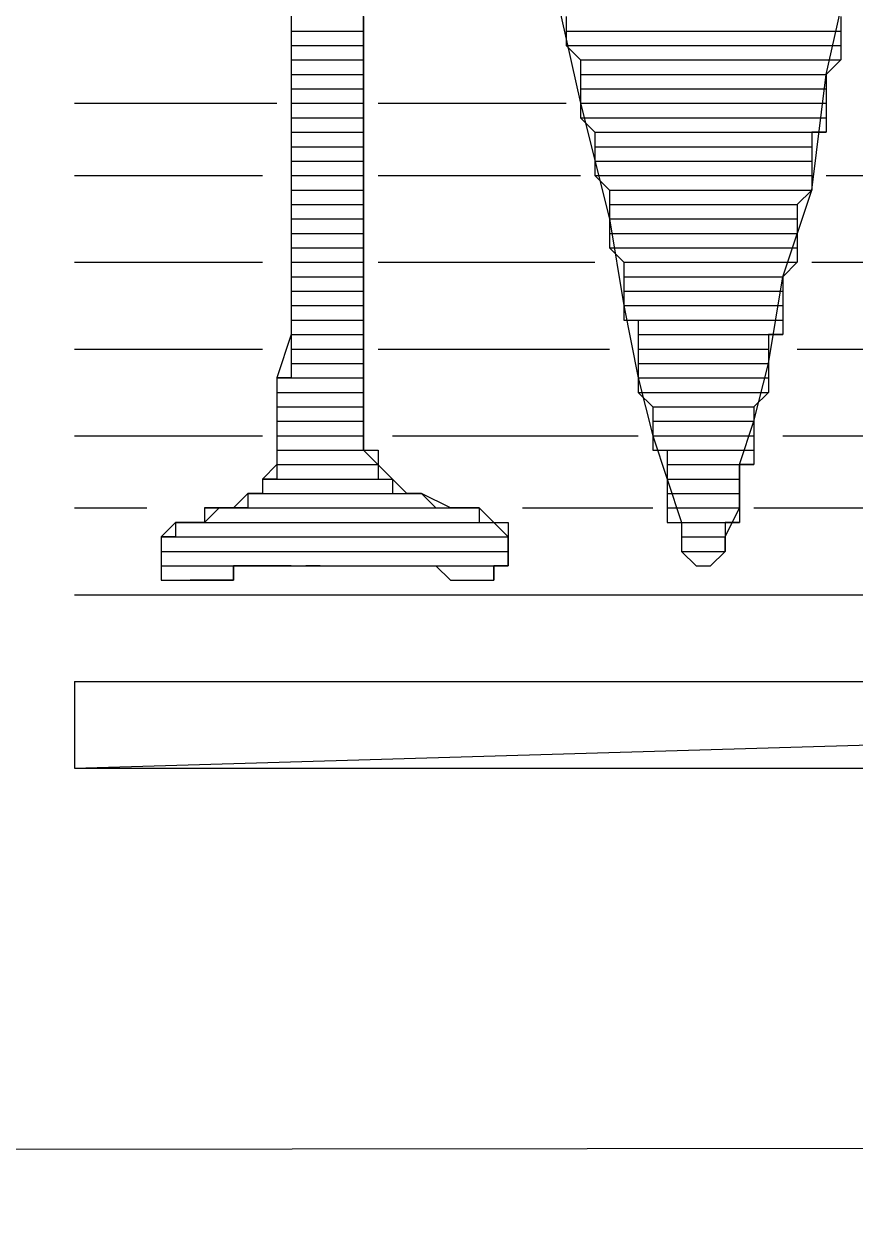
# Model space of a CAD drawing. Header units: metres. Extents: x 45 to 1207, y 17 to 774.
# Drawn here: x 941.64 to 955.44, y 17.04 to 36.84 of the extents above; entities that cross this region are included whole.
import ezdxf

# ---------------------------------------------------------------- set-up
doc = ezdxf.new("R2010")
doc.units = ezdxf.units.M

msp = doc.modelspace()

# ---------------------------------------------------------------- linework, layer by layer
for p, q in [((947.28, 29.76), (947.28, 45.36)), ((946.08, 38.88), (946.08, 31.68)), ((954.96, 36), (955.44, 38.16)), ((950.4, 37.68), (950.88, 35.52)), ((946.08, 36.96), (946.08, 36.72)), ((947.28, 36.96), (947.28, 36.72)), ((950.64, 36.96), (950.64, 36.72)), ((955.2, 36.96), (955.2, 36.72)), ((946.08, 36.72), (947.28, 36.72)), ((946.08, 36.72), (947.28, 36.72)), ((946.08, 36.72), (947.28, 36.72)), ((946.08, 36.72), (946.08, 36.48)), ((946.08, 36.72), (947.28, 36.72)), ((947.28, 36.72), (947.28, 36.48)), ((950.64, 36.72), (955.2, 36.72)), ((950.64, 36.72), (955.2, 36.72)), ((950.64, 36.72), (955.2, 36.72)), ((950.64, 36.72), (950.64, 36.48)), ((950.64, 36.72), (955.2, 36.72)), ((955.2, 36.72), (955.2, 36.48)), ((946.08, 36.48), (947.28, 36.48)), ((946.08, 36.48), (947.28, 36.48)), ((946.08, 36.48), (947.28, 36.48)), ((946.08, 36.48), (947.28, 36.48)), ((946.08, 36.48), (947.28, 36.48)), ((946.08, 36.48), (947.28, 36.48)), ((946.08, 36.48), (947.28, 36.48)), ((946.08, 36.48), (947.28, 36.48)), ((946.08, 36.48), (947.28, 36.48)), ((946.08, 36.48), (946.08, 36.24)), ((946.08, 36.48), (947.28, 36.48)), ((947.28, 36.48), (947.28, 36.24)), ((950.64, 36.48), (955.2, 36.48)), ((950.64, 36.48), (955.2, 36.48)), ((950.64, 36.48), (955.2, 36.48)), ((950.64, 36.48), (955.2, 36.48)), ((950.64, 36.48), (955.2, 36.48)), ((950.64, 36.48), (955.2, 36.48)), ((950.64, 36.48), (955.2, 36.48)), ((950.64, 36.48), (955.2, 36.48)), ((950.64, 36.48), (955.2, 36.48)), ((950.64, 36.48), (950.88, 36.24)), ((950.64, 36.48), (955.2, 36.48)), ((955.2, 36.48), (955.2, 36.24)), ((946.08, 36.24), (947.28, 36.24)), ((946.08, 36.24), (947.28, 36.24)), ((946.08, 36.24), (947.28, 36.24)), ((946.08, 36.24), (947.28, 36.24)), ((946.08, 36.24), (947.28, 36.24)), ((946.08, 36.24), (947.28, 36.24)), ((946.08, 36.24), (947.28, 36.24)), ((946.08, 36.24), (947.28, 36.24)), ((946.08, 36.24), (947.28, 36.24)), ((946.08, 36.24), (946.08, 36)), ((946.08, 36.24), (947.28, 36.24)), ((947.28, 36.24), (947.28, 36)), ((950.88, 36.24), (955.2, 36.24)), ((950.88, 36.24), (955.2, 36.24)), ((950.88, 36.24), (955.2, 36.24)), ((950.88, 36.24), (955.2, 36.24)), ((950.88, 36.24), (955.2, 36.24)), ((950.88, 36.24), (955.2, 36.24)), ((950.88, 36.24), (955.2, 36.24)), ((950.88, 36.24), (955.2, 36.24)), ((950.88, 36.24), (955.2, 36.24)), ((950.88, 36.24), (950.88, 36)), ((950.88, 36.24), (955.2, 36.24)), ((955.2, 36.24), (954.96, 36)), ((946.08, 36), (947.28, 36)), ((946.08, 36), (947.28, 36)), ((946.08, 36), (947.28, 36)), ((946.08, 36), (947.28, 36)), ((946.08, 36), (947.28, 36)), ((946.08, 36), (947.28, 36)), ((946.08, 36), (947.28, 36)), ((946.08, 36), (946.08, 35.76)), ((946.08, 36), (947.28, 36)), ((947.28, 36), (947.28, 35.76)), ((950.88, 36), (954.96, 36)), ((950.88, 36), (954.96, 36)), ((950.88, 36), (954.96, 36)), ((950.88, 36), (954.96, 36)), ((950.88, 36), (954.96, 36)), ((950.88, 36), (954.96, 36)), ((950.88, 36), (954.96, 36)), ((950.88, 36), (950.88, 35.76)), ((950.88, 36), (954.96, 36)), ((954.72, 34.08), (954.96, 36)), ((954.96, 36), (954.96, 35.76)), ((946.08, 35.76), (947.28, 35.76)), ((946.08, 35.76), (947.28, 35.76)), ((946.08, 35.76), (947.28, 35.76)), ((946.08, 35.76), (946.08, 35.52)), ((946.08, 35.76), (947.28, 35.76)), ((947.28, 35.76), (947.28, 35.52)), ((950.88, 35.76), (954.96, 35.76)), ((950.88, 35.76), (954.96, 35.76)), ((950.88, 35.76), (954.96, 35.76)), ((950.88, 35.76), (950.88, 35.52)), ((950.88, 35.76), (954.96, 35.76)), ((954.96, 35.76), (954.96, 35.52)), ((942.48, 35.52), (945.84, 35.52)), ((946.08, 35.52), (947.28, 35.52)), ((946.08, 35.52), (947.28, 35.52)), ((946.08, 35.52), (947.28, 35.52)), ((946.08, 35.52), (947.28, 35.52)), ((946.08, 35.52), (947.28, 35.52)), ((946.08, 35.52), (947.28, 35.52)), ((946.08, 35.52), (947.28, 35.52)), ((946.08, 35.52), (947.28, 35.52)), ((946.08, 35.52), (947.28, 35.52)), ((946.08, 35.52), (947.28, 35.52)), ((946.08, 35.52), (947.28, 35.52)), ((946.08, 35.52), (946.08, 35.28)), ((946.08, 35.52), (947.28, 35.52)), ((947.28, 35.52), (947.28, 35.28)), ((947.52, 35.52), (950.64, 35.52)), ((950.88, 35.52), (951.36, 33.6)), ((950.88, 35.52), (954.96, 35.52)), ((950.88, 35.52), (954.96, 35.52)), ((950.88, 35.52), (954.96, 35.52)), ((950.88, 35.52), (954.96, 35.52)), ((950.88, 35.52), (954.96, 35.52)), ((950.88, 35.52), (954.96, 35.52)), ((950.88, 35.52), (954.96, 35.52)), ((950.88, 35.52), (954.96, 35.52)), ((950.88, 35.52), (954.96, 35.52)), ((950.88, 35.52), (954.96, 35.52)), ((950.88, 35.52), (954.96, 35.52)), ((950.88, 35.52), (950.88, 35.28)), ((950.88, 35.52), (954.96, 35.52)), ((954.96, 35.52), (954.96, 35.28)), ((946.08, 35.28), (947.28, 35.28)), ((946.08, 35.28), (946.08, 35.04)), ((946.08, 35.28), (947.28, 35.28)), ((947.28, 35.28), (947.28, 35.04)), ((950.88, 35.28), (954.96, 35.28)), ((950.88, 35.28), (951.12, 35.04)), ((950.88, 35.28), (954.96, 35.28)), ((954.96, 35.28), (954.96, 35.04)), ((946.08, 35.04), (947.28, 35.04)), ((946.08, 35.04), (947.28, 35.04)), ((946.08, 35.04), (947.28, 35.04)), ((946.08, 35.04), (947.28, 35.04)), ((946.08, 35.04), (947.28, 35.04)), ((946.08, 35.04), (946.08, 34.8)), ((946.08, 35.04), (947.28, 35.04)), ((947.28, 35.04), (947.28, 34.8)), ((951.12, 35.04), (954.96, 35.04)), ((951.12, 35.04), (954.72, 35.04)), ((951.12, 35.04), (954.96, 35.04)), ((951.12, 35.04), (954.72, 35.04)), ((951.12, 35.04), (954.72, 35.04)), ((951.12, 35.04), (951.12, 34.8)), ((951.12, 35.04), (954.72, 35.04)), ((954.96, 35.04), (954.72, 35.04)), ((954.72, 35.04), (954.72, 34.8)), ((946.08, 34.8), (947.28, 34.8)), ((946.08, 34.8), (947.28, 34.8)), ((946.08, 34.8), (947.28, 34.8)), ((946.08, 34.8), (946.08, 34.56)), ((946.08, 34.8), (947.28, 34.8)), ((947.28, 34.8), (947.28, 34.56)), ((951.12, 34.8), (954.72, 34.8)), ((951.12, 34.8), (954.72, 34.8)), ((951.12, 34.8), (954.72, 34.8)), ((951.12, 34.8), (951.12, 34.56)), ((951.12, 34.8), (954.72, 34.8)), ((954.72, 34.8), (954.72, 34.56)), ((946.08, 34.56), (947.28, 34.56)), ((946.08, 34.56), (947.28, 34.56)), ((946.08, 34.56), (947.28, 34.56)), ((946.08, 34.56), (947.28, 34.56)), ((946.08, 34.56), (947.28, 34.56)), ((946.08, 34.56), (947.28, 34.56)), ((946.08, 34.56), (947.28, 34.56)), ((946.08, 34.56), (946.08, 34.32)), ((946.08, 34.56), (947.28, 34.56)), ((947.28, 34.56), (947.28, 34.32)), ((951.12, 34.56), (954.72, 34.56)), ((951.12, 34.56), (954.72, 34.56)), ((951.12, 34.56), (954.72, 34.56)), ((951.12, 34.56), (954.72, 34.56)), ((951.12, 34.56), (954.72, 34.56)), ((951.12, 34.56), (954.72, 34.56)), ((951.12, 34.56), (954.72, 34.56)), ((951.12, 34.56), (951.12, 34.32)), ((951.12, 34.56), (954.72, 34.56)), ((954.72, 34.56), (954.72, 34.32)), ((942.48, 34.32), (945.6, 34.32)), ((946.08, 34.32), (947.28, 34.32)), ((946.08, 34.32), (947.28, 34.32)), ((946.08, 34.32), (947.28, 34.32)), ((946.08, 34.32), (946.08, 34.08)), ((946.08, 34.32), (947.28, 34.32)), ((947.28, 34.32), (947.28, 34.08)), ((947.52, 34.32), (950.88, 34.32)), ((951.12, 34.32), (954.72, 34.32)), ((951.12, 34.32), (954.72, 34.32)), ((951.12, 34.32), (954.72, 34.32)), ((951.12, 34.32), (951.36, 34.08)), ((951.12, 34.32), (954.72, 34.32)), ((954.72, 34.32), (954.72, 34.08)), ((954.96, 34.32), (958.32, 34.32)), ((946.08, 34.08), (947.28, 34.08)), ((946.08, 34.08), (946.08, 33.84)), ((946.08, 34.08), (947.28, 34.08)), ((947.28, 34.08), (947.28, 33.84)), ((951.36, 34.08), (954.72, 34.08)), ((951.36, 34.08), (951.36, 33.84)), ((951.36, 34.08), (954.72, 34.08)), ((954.24, 32.64), (954.72, 34.08)), ((954.72, 34.08), (954.48, 33.84)), ((946.08, 33.84), (947.28, 33.84)), ((946.08, 33.84), (947.28, 33.84)), ((946.08, 33.84), (947.28, 33.84)), ((946.08, 33.84), (947.28, 33.84)), ((946.08, 33.84), (947.28, 33.84)), ((946.08, 33.84), (946.08, 33.6)), ((946.08, 33.84), (947.28, 33.84)), ((947.28, 33.84), (947.28, 33.6)), ((951.36, 33.84), (954.48, 33.84)), ((951.36, 33.84), (954.48, 33.84)), ((951.36, 33.84), (954.48, 33.84)), ((951.36, 33.84), (954.48, 33.84)), ((951.36, 33.84), (954.48, 33.84)), ((951.36, 33.84), (951.36, 33.6)), ((951.36, 33.84), (954.48, 33.84)), ((954.48, 33.84), (954.48, 33.6)), ((946.08, 33.6), (947.28, 33.6)), ((946.08, 33.6), (947.28, 33.6)), ((946.08, 33.6), (947.28, 33.6)), ((946.08, 33.6), (947.28, 33.6)), ((946.08, 33.6), (947.28, 33.6)), ((946.08, 33.6), (946.08, 33.36)), ((946.08, 33.6), (947.28, 33.6)), ((947.28, 33.6), (947.28, 33.36)), ((951.36, 33.6), (951.6, 32.16)), ((951.36, 33.6), (954.48, 33.6)), ((951.36, 33.6), (954.48, 33.6)), ((951.36, 33.6), (954.48, 33.6)), ((951.36, 33.6), (954.48, 33.6)), ((951.36, 33.6), (954.48, 33.6)), ((951.36, 33.6), (951.36, 33.36)), ((951.36, 33.6), (954.48, 33.6)), ((954.48, 33.6), (954.48, 33.36)), ((946.08, 33.36), (947.28, 33.36)), ((946.08, 33.36), (947.28, 33.36)), ((946.08, 33.36), (947.28, 33.36)), ((946.08, 33.36), (947.28, 33.36)), ((946.08, 33.36), (947.28, 33.36)), ((946.08, 33.36), (946.08, 33.12)), ((946.08, 33.36), (947.28, 33.36)), ((947.28, 33.36), (947.28, 33.12)), ((951.36, 33.36), (954.48, 33.36)), ((951.36, 33.36), (954.48, 33.36)), ((951.36, 33.36), (954.48, 33.36)), ((951.36, 33.36), (954.48, 33.36)), ((951.36, 33.36), (954.48, 33.36)), ((951.36, 33.36), (951.36, 33.12)), ((951.36, 33.36), (954.48, 33.36)), ((954.48, 33.36), (954.48, 33.12)), ((946.08, 33.12), (947.28, 33.12)), ((946.08, 33.12), (946.08, 32.88)), ((946.08, 33.12), (947.28, 33.12)), ((947.28, 33.12), (947.28, 32.88)), ((951.36, 33.12), (954.48, 33.12)), ((951.36, 33.12), (951.6, 32.88)), ((951.36, 33.12), (954.48, 33.12)), ((954.48, 33.12), (954.48, 32.88)), ((942.48, 32.88), (945.6, 32.88)), ((946.08, 32.88), (947.28, 32.88)), ((946.08, 32.88), (946.08, 32.64)), ((946.08, 32.88), (947.28, 32.88)), ((947.28, 32.88), (947.28, 32.64)), ((947.52, 32.88), (951.12, 32.88)), ((951.6, 32.88), (954.48, 32.88)), ((951.6, 32.88), (951.6, 32.64)), ((951.6, 32.88), (954.48, 32.88)), ((954.48, 32.88), (954.24, 32.64)), ((954.72, 32.88), (958.32, 32.88)), ((946.08, 32.64), (947.28, 32.64)), ((946.08, 32.64), (947.28, 32.64)), ((946.08, 32.64), (947.28, 32.64)), ((946.08, 32.64), (947.28, 32.64)), ((946.08, 32.64), (947.28, 32.64)), ((946.08, 32.64), (947.28, 32.64)), ((946.08, 32.64), (947.28, 32.64)), ((946.08, 32.64), (946.08, 32.4)), ((946.08, 32.64), (947.28, 32.64)), ((947.28, 32.64), (947.28, 32.4)), ((951.6, 32.64), (954.24, 32.64)), ((951.6, 32.64), (954.24, 32.64)), ((951.6, 32.64), (954.24, 32.64)), ((951.6, 32.64), (954.24, 32.64)), ((951.6, 32.64), (954.24, 32.64)), ((951.6, 32.64), (954.24, 32.64)), ((951.6, 32.64), (954.24, 32.64)), ((951.6, 32.64), (951.6, 32.4)), ((951.6, 32.64), (954.24, 32.64)), ((954, 31.2), (954.24, 32.64)), ((954.24, 32.64), (954.24, 32.4)), ((946.08, 32.4), (947.28, 32.4)), ((946.08, 32.4), (947.28, 32.4)), ((946.08, 32.4), (947.28, 32.4)), ((946.08, 32.4), (947.28, 32.4)), ((946.08, 32.4), (947.28, 32.4)), ((946.08, 32.4), (946.08, 32.16)), ((946.08, 32.4), (947.28, 32.4)), ((947.28, 32.4), (947.28, 32.16)), ((951.6, 32.4), (954.24, 32.4)), ((951.6, 32.4), (954.24, 32.4)), ((951.6, 32.4), (954.24, 32.4)), ((951.6, 32.4), (954.24, 32.4)), ((951.6, 32.4), (954.24, 32.4)), ((951.6, 32.4), (951.6, 32.16)), ((951.6, 32.4), (954.24, 32.4)), ((954.24, 32.4), (954.24, 32.16)), ((946.08, 32.16), (947.28, 32.16)), ((946.08, 32.16), (947.28, 32.16)), ((946.08, 32.16), (947.28, 32.16)), ((946.08, 32.16), (947.28, 32.16)), ((946.08, 32.16), (947.28, 32.16)), ((946.08, 32.16), (946.08, 31.92)), ((946.08, 32.16), (947.28, 32.16)), ((947.28, 32.16), (947.28, 31.92)), ((951.6, 32.16), (951.84, 30.96)), ((951.6, 32.16), (954.24, 32.16)), ((951.6, 32.16), (954.24, 32.16)), ((951.6, 32.16), (954.24, 32.16)), ((951.6, 32.16), (954.24, 32.16)), ((951.6, 32.16), (954.24, 32.16)), ((951.6, 32.16), (951.6, 31.92)), ((951.6, 32.16), (954.24, 32.16)), ((954.24, 32.16), (954.24, 31.92)), ((946.08, 31.92), (947.28, 31.92)), ((946.08, 31.92), (947.28, 31.92)), ((946.08, 31.92), (947.28, 31.92)), ((946.08, 31.92), (946.08, 31.68)), ((946.08, 31.92), (947.28, 31.92)), ((947.28, 31.92), (947.28, 31.68)), ((951.6, 31.92), (954.24, 31.92)), ((951.6, 31.92), (954.24, 31.92)), ((951.6, 31.92), (954.24, 31.92)), ((951.84, 31.92), (951.84, 31.68)), ((951.84, 31.92), (954.24, 31.92)), ((954.24, 31.92), (954.24, 31.68)), ((946.08, 31.68), (945.84, 30.96)), ((946.08, 31.68), (947.28, 31.68)), ((946.08, 31.68), (947.28, 31.68)), ((946.08, 31.68), (947.28, 31.68)), ((946.08, 31.68), (947.28, 31.68)), ((946.08, 31.68), (947.28, 31.68)), ((946.08, 31.68), (947.28, 31.68)), ((946.08, 31.68), (947.28, 31.68)), ((946.08, 31.68), (947.28, 31.68)), ((946.08, 31.68), (947.28, 31.68)), ((946.08, 31.68), (947.28, 31.68)), ((946.08, 31.68), (947.28, 31.68)), ((946.08, 31.68), (947.28, 31.68)), ((946.08, 31.68), (947.28, 31.68)), ((946.08, 31.68), (946.08, 31.44)), ((946.08, 31.68), (947.28, 31.68)), ((947.28, 31.68), (947.28, 31.44)), ((951.84, 31.68), (954.24, 31.68)), ((951.84, 31.68), (954, 31.68)), ((951.84, 31.68), (954.24, 31.68)), ((951.84, 31.68), (954, 31.68)), ((951.84, 31.68), (954, 31.68)), ((951.84, 31.68), (954, 31.68)), ((951.84, 31.68), (954, 31.68)), ((951.84, 31.68), (954, 31.68)), ((951.84, 31.68), (954, 31.68)), ((951.84, 31.68), (954, 31.68)), ((951.84, 31.68), (954, 31.68)), ((951.84, 31.68), (954, 31.68)), ((951.84, 31.68), (954, 31.68)), ((951.84, 31.68), (951.84, 31.44)), ((951.84, 31.68), (954, 31.68)), ((954.24, 31.68), (954, 31.68)), ((954, 31.68), (954, 31.44)), ((942.48, 31.44), (945.6, 31.44)), ((946.08, 31.44), (947.28, 31.44)), ((946.08, 31.44), (947.28, 31.44)), ((946.08, 31.44), (947.28, 31.44)), ((946.08, 31.44), (947.28, 31.44)), ((946.08, 31.44), (947.28, 31.44)), ((946.08, 31.44), (946.08, 31.2)), ((946.08, 31.44), (947.28, 31.44)), ((947.28, 31.44), (947.28, 31.2)), ((947.52, 31.44), (951.36, 31.44)), ((951.84, 31.44), (954, 31.44)), ((951.84, 31.44), (954, 31.44)), ((951.84, 31.44), (954, 31.44)), ((951.84, 31.44), (954, 31.44)), ((951.84, 31.44), (954, 31.44)), ((951.84, 31.44), (951.84, 31.2)), ((951.84, 31.44), (954, 31.44)), ((954, 31.44), (954, 31.2)), ((954.48, 31.44), (958.32, 31.44)), ((946.08, 31.2), (947.28, 31.2)), ((946.08, 31.2), (947.28, 31.2)), ((946.08, 31.2), (947.28, 31.2)), ((946.08, 31.2), (947.28, 31.2)), ((946.08, 31.2), (947.28, 31.2)), ((946.08, 31.2), (947.28, 31.2)), ((946.08, 31.2), (947.28, 31.2)), ((946.08, 31.2), (947.28, 31.2)), ((946.08, 31.2), (947.28, 31.2)), ((946.08, 31.2), (946.08, 30.96)), ((946.08, 31.2), (947.28, 31.2)), ((947.28, 31.2), (947.28, 30.96)), ((951.84, 31.2), (954, 31.2)), ((951.84, 31.2), (954, 31.2)), ((951.84, 31.2), (954, 31.2)), ((951.84, 31.2), (954, 31.2)), ((951.84, 31.2), (954, 31.2)), ((951.84, 31.2), (954, 31.2)), ((951.84, 31.2), (954, 31.2)), ((951.84, 31.2), (954, 31.2)), ((951.84, 31.2), (954, 31.2)), ((951.84, 31.2), (951.84, 30.96)), ((951.84, 31.2), (954, 31.2)), ((953.76, 30.24), (954, 31.2)), ((954, 31.2), (954, 30.96)), ((945.84, 30.96), (945.84, 29.52)), ((946.08, 30.96), (945.84, 30.96)), ((945.84, 30.96), (947.28, 30.96)), ((945.84, 30.96), (947.28, 30.96)), ((945.84, 30.96), (947.28, 30.96)), ((945.84, 30.96), (947.28, 30.96)), ((945.84, 30.96), (947.28, 30.96)), ((945.84, 30.96), (945.84, 30.72)), ((945.84, 30.96), (947.28, 30.96)), ((946.08, 30.96), (947.28, 30.96)), ((946.08, 30.96), (947.28, 30.96)), ((946.08, 30.96), (947.28, 30.96)), ((946.08, 30.96), (947.28, 30.96)), ((946.08, 30.96), (947.28, 30.96)), ((946.08, 30.96), (947.28, 30.96)), ((947.28, 30.96), (947.28, 30.72)), ((951.84, 30.96), (952.08, 30)), ((951.84, 30.96), (954, 30.96)), ((951.84, 30.96), (954, 30.96)), ((951.84, 30.96), (954, 30.96)), ((951.84, 30.96), (954, 30.96)), ((951.84, 30.96), (954, 30.96)), ((951.84, 30.96), (954, 30.96)), ((951.84, 30.96), (954, 30.96)), ((951.84, 30.96), (954, 30.96)), ((951.84, 30.96), (954, 30.96)), ((951.84, 30.96), (954, 30.96)), ((951.84, 30.96), (954, 30.96)), ((951.84, 30.96), (951.84, 30.72)), ((951.84, 30.96), (954, 30.96)), ((954, 30.96), (954, 30.72)), ((945.84, 30.72), (947.28, 30.72)), ((945.84, 30.72), (947.28, 30.72)), ((945.84, 30.72), (947.28, 30.72)), ((945.84, 30.72), (945.84, 30.48)), ((945.84, 30.72), (947.28, 30.72)), ((947.28, 30.72), (947.28, 30.48)), ((951.84, 30.72), (954, 30.72)), ((951.84, 30.72), (954, 30.72)), ((951.84, 30.72), (954, 30.72)), ((951.84, 30.72), (952.08, 30.48)), ((951.84, 30.72), (954, 30.72)), ((954, 30.72), (953.76, 30.48)), ((945.84, 30.48), (947.28, 30.48)), ((945.84, 30.48), (947.28, 30.48)), ((945.84, 30.48), (947.28, 30.48)), ((945.84, 30.48), (947.28, 30.48)), ((945.84, 30.48), (947.28, 30.48)), ((945.84, 30.48), (947.28, 30.48)), ((945.84, 30.48), (947.28, 30.48)), ((945.84, 30.48), (947.28, 30.48)), ((945.84, 30.48), (947.28, 30.48)), ((945.84, 30.48), (947.28, 30.48)), ((945.84, 30.48), (947.28, 30.48)), ((945.84, 30.48), (947.28, 30.48)), ((945.84, 30.48), (947.28, 30.48)), ((945.84, 30.48), (945.84, 30.24)), ((945.84, 30.48), (947.28, 30.48)), ((947.28, 30.48), (947.28, 30.24)), ((952.08, 30.48), (953.76, 30.48)), ((952.08, 30.48), (953.76, 30.48)), ((952.08, 30.48), (953.76, 30.48)), ((952.08, 30.48), (953.76, 30.48)), ((952.08, 30.48), (953.76, 30.48)), ((952.08, 30.48), (953.76, 30.48)), ((952.08, 30.48), (953.76, 30.48)), ((952.08, 30.48), (953.76, 30.48)), ((952.08, 30.48), (953.76, 30.48)), ((952.08, 30.48), (953.76, 30.48)), ((952.08, 30.48), (953.76, 30.48)), ((952.08, 30.48), (953.76, 30.48)), ((952.08, 30.48), (953.76, 30.48)), ((952.08, 30.48), (952.08, 30.24)), ((952.08, 30.48), (953.76, 30.48)), ((953.76, 30.48), (953.76, 30.24)), ((945.84, 30.24), (947.28, 30.24)), ((945.84, 30.24), (947.28, 30.24)), ((945.84, 30.24), (947.28, 30.24)), ((945.84, 30.24), (947.28, 30.24)), ((945.84, 30.24), (947.28, 30.24)), ((945.84, 30.24), (947.28, 30.24)), ((945.84, 30.24), (947.28, 30.24)), ((945.84, 30.24), (947.28, 30.24)), ((945.84, 30.24), (947.28, 30.24)), ((945.84, 30.24), (947.28, 30.24)), ((945.84, 30.24), (947.28, 30.24)), ((945.84, 30.24), (947.28, 30.24)), ((945.84, 30.24), (947.28, 30.24)), ((945.84, 30.24), (947.28, 30.24)), ((945.84, 30.24), (947.28, 30.24)), ((945.84, 30.24), (945.84, 30)), ((945.84, 30.24), (947.28, 30.24)), ((947.28, 30.24), (947.28, 30)), ((952.08, 30.24), (953.76, 30.24)), ((952.08, 30.24), (953.76, 30.24)), ((952.08, 30.24), (953.76, 30.24)), ((952.08, 30.24), (953.76, 30.24)), ((952.08, 30.24), (953.76, 30.24)), ((952.08, 30.24), (953.76, 30.24)), ((952.08, 30.24), (953.76, 30.24)), ((952.08, 30.24), (953.76, 30.24)), ((952.08, 30.24), (953.76, 30.24)), ((952.08, 30.24), (953.76, 30.24)), ((952.08, 30.24), (953.76, 30.24)), ((952.08, 30.24), (953.76, 30.24)), ((952.08, 30.24), (953.76, 30.24)), ((952.08, 30.24), (953.76, 30.24)), ((952.08, 30.24), (953.76, 30.24)), ((952.08, 30.24), (952.08, 30)), ((952.08, 30.24), (953.76, 30.24)), ((953.52, 29.52), (953.76, 30.24)), ((953.76, 30.24), (953.76, 30)), ((942.48, 30), (945.6, 30)), ((945.84, 30), (947.28, 30)), ((945.84, 30), (947.28, 30)), ((945.84, 30), (947.28, 30)), ((945.84, 30), (947.28, 30)), ((945.84, 30), (947.28, 30)), ((945.84, 30), (947.28, 30)), ((945.84, 30), (947.28, 30)), ((945.84, 30), (947.28, 30)), ((945.84, 30), (947.28, 30)), ((945.84, 30), (947.28, 30)), ((945.84, 30), (947.28, 30)), ((945.84, 30), (947.28, 30)), ((945.84, 30), (947.28, 30)), ((945.84, 30), (947.28, 30)), ((945.84, 30), (947.28, 30)), ((945.84, 30), (945.84, 29.76)), ((945.84, 30), (947.28, 30)), ((947.28, 30), (947.28, 29.76)), ((947.76, 30), (951.84, 30)), ((952.08, 30), (952.56, 28.56)), ((952.08, 30), (953.76, 30)), ((952.08, 30), (953.76, 30)), ((952.08, 30), (953.76, 30)), ((952.08, 30), (953.76, 30)), ((952.08, 30), (953.76, 30)), ((952.08, 30), (953.76, 30)), ((952.08, 30), (953.76, 30)), ((952.08, 30), (953.76, 30)), ((952.08, 30), (953.76, 30)), ((952.08, 30), (953.76, 30)), ((952.08, 30), (953.76, 30)), ((952.08, 30), (953.76, 30)), ((952.08, 30), (953.76, 30)), ((952.08, 30), (953.76, 30)), ((952.08, 30), (953.76, 30)), ((952.08, 30), (952.08, 29.76)), ((952.08, 30), (953.76, 30)), ((953.76, 30), (953.76, 29.76)), ((954.24, 30), (958.32, 30)), ((945.84, 29.76), (947.28, 29.76)), ((945.84, 29.76), (947.28, 29.76)), ((945.84, 29.76), (947.28, 29.76)), ((945.84, 29.76), (947.52, 29.76)), ((945.84, 29.76), (947.52, 29.76)), ((945.84, 29.76), (947.52, 29.76)), ((945.84, 29.76), (947.52, 29.76)), ((945.84, 29.76), (947.52, 29.76)), ((945.84, 29.76), (947.52, 29.76)), ((945.84, 29.76), (947.52, 29.76)), ((945.84, 29.76), (947.52, 29.76)), ((945.84, 29.76), (947.52, 29.76)), ((945.84, 29.76), (947.52, 29.76)), ((945.84, 29.76), (945.84, 29.52)), ((945.84, 29.76), (947.52, 29.76)), ((948, 29.04), (947.28, 29.76)), ((947.52, 29.76), (947.52, 29.52)), ((952.08, 29.76), (953.76, 29.76)), ((952.08, 29.76), (953.76, 29.76)), ((952.08, 29.76), (953.76, 29.76)), ((952.08, 29.76), (953.76, 29.76)), ((952.08, 29.76), (953.76, 29.76)), ((952.08, 29.76), (953.76, 29.76)), ((952.08, 29.76), (953.76, 29.76)), ((952.08, 29.76), (953.76, 29.76)), ((952.08, 29.76), (953.76, 29.76)), ((952.08, 29.76), (953.76, 29.76)), ((952.08, 29.76), (953.76, 29.76)), ((952.32, 29.76), (953.76, 29.76)), ((952.32, 29.76), (953.76, 29.76)), ((952.32, 29.76), (952.32, 29.52)), ((952.32, 29.76), (953.76, 29.76)), ((953.76, 29.76), (953.76, 29.52)), ((945.84, 29.52), (945.6, 29.28)), ((945.84, 29.52), (947.52, 29.52)), ((945.84, 29.52), (947.52, 29.52)), ((945.84, 29.52), (947.52, 29.52)), ((945.84, 29.52), (947.52, 29.52)), ((945.84, 29.52), (947.52, 29.52)), ((945.84, 29.52), (947.52, 29.52)), ((945.84, 29.52), (947.52, 29.52)), ((945.84, 29.52), (947.52, 29.52)), ((945.84, 29.52), (947.52, 29.52)), ((945.84, 29.52), (947.52, 29.52)), ((945.84, 29.52), (947.52, 29.52)), ((945.84, 29.52), (947.52, 29.52)), ((945.84, 29.52), (947.52, 29.52)), ((945.84, 29.52), (947.52, 29.52)), ((945.84, 29.52), (947.52, 29.52)), ((945.84, 29.52), (947.52, 29.52)), ((945.84, 29.52), (947.52, 29.52)), ((945.84, 29.52), (945.84, 29.28)), ((945.84, 29.52), (947.52, 29.52)), ((947.52, 29.52), (947.52, 29.28)), ((952.32, 29.52), (953.76, 29.52)), ((952.32, 29.52), (953.76, 29.52)), ((952.32, 29.52), (953.76, 29.52)), ((952.32, 29.52), (953.76, 29.52)), ((952.32, 29.52), (953.76, 29.52)), ((952.32, 29.52), (953.76, 29.52)), ((952.32, 29.52), (953.76, 29.52)), ((952.32, 29.52), (953.52, 29.52)), ((952.32, 29.52), (953.76, 29.52)), ((952.32, 29.52), (953.52, 29.52)), ((952.32, 29.52), (953.52, 29.52)), ((952.32, 29.52), (953.52, 29.52)), ((952.32, 29.52), (953.52, 29.52)), ((952.32, 29.52), (953.52, 29.52)), ((952.32, 29.52), (953.52, 29.52)), ((952.32, 29.52), (953.52, 29.52)), ((952.32, 29.52), (953.52, 29.52)), ((952.32, 29.52), (952.32, 29.28)), ((952.32, 29.52), (953.52, 29.52)), ((953.52, 28.8), (953.52, 29.52)), ((953.76, 29.52), (953.52, 29.52)), ((953.52, 29.52), (953.52, 29.28)), ((945.6, 29.28), (945.6, 29.04)), ((945.84, 29.28), (945.6, 29.28)), ((945.6, 29.28), (947.76, 29.28)), ((945.6, 29.28), (947.76, 29.28)), ((945.6, 29.28), (947.76, 29.28)), ((945.6, 29.28), (947.76, 29.28)), ((945.6, 29.28), (947.76, 29.28)), ((945.6, 29.28), (947.76, 29.28)), ((945.6, 29.28), (947.76, 29.28)), ((945.6, 29.28), (947.76, 29.28)), ((945.6, 29.28), (947.76, 29.28)), ((945.6, 29.28), (947.76, 29.28)), ((945.6, 29.28), (947.76, 29.28)), ((945.6, 29.28), (947.76, 29.28)), ((945.6, 29.28), (947.76, 29.28)), ((945.6, 29.28), (947.76, 29.28)), ((945.6, 29.28), (947.76, 29.28)), ((945.6, 29.28), (947.76, 29.28)), ((945.6, 29.28), (947.76, 29.28)), ((945.6, 29.28), (947.76, 29.28)), ((945.6, 29.28), (947.76, 29.28)), ((945.6, 29.28), (947.76, 29.28)), ((945.6, 29.28), (947.76, 29.28)), ((945.6, 29.28), (947.76, 29.28)), ((945.6, 29.28), (947.76, 29.28)), ((945.6, 29.28), (945.6, 29.04)), ((945.6, 29.28), (947.76, 29.28)), ((945.84, 29.28), (947.52, 29.28)), ((945.84, 29.28), (947.76, 29.28)), ((947.76, 29.28), (947.76, 29.04)), ((952.32, 29.28), (953.52, 29.28)), ((952.32, 29.28), (953.52, 29.28)), ((952.32, 29.28), (953.52, 29.28)), ((952.32, 29.28), (953.52, 29.28)), ((952.32, 29.28), (953.52, 29.28)), ((952.32, 29.28), (953.52, 29.28)), ((952.32, 29.28), (953.52, 29.28)), ((952.32, 29.28), (953.52, 29.28)), ((952.32, 29.28), (953.52, 29.28)), ((952.32, 29.28), (953.52, 29.28)), ((952.32, 29.28), (953.52, 29.28)), ((952.32, 29.28), (953.52, 29.28)), ((952.32, 29.28), (953.52, 29.28)), ((952.32, 29.28), (953.52, 29.28)), ((952.32, 29.28), (953.52, 29.28)), ((952.32, 29.28), (953.52, 29.28)), ((952.32, 29.28), (953.52, 29.28)), ((952.32, 29.28), (953.52, 29.28)), ((952.32, 29.28), (953.52, 29.28)), ((952.32, 29.28), (953.52, 29.28)), ((952.32, 29.28), (953.52, 29.28)), ((952.32, 29.28), (953.52, 29.28)), ((952.32, 29.28), (953.52, 29.28)), ((952.32, 29.28), (953.52, 29.28)), ((952.32, 29.28), (953.52, 29.28)), ((952.32, 29.28), (952.32, 29.04)), ((952.32, 29.28), (953.52, 29.28)), ((953.52, 29.28), (953.52, 29.04)), ((945.36, 29.04), (945.12, 28.8)), ((945.6, 29.04), (945.36, 29.04)), ((945.6, 29.04), (945.36, 29.04)), ((945.36, 29.04), (948.24, 29.04)), ((945.36, 29.04), (948.24, 29.04)), ((945.36, 29.04), (948.24, 29.04)), ((945.36, 29.04), (948.24, 29.04)), ((945.36, 29.04), (948.24, 29.04)), ((945.36, 29.04), (948.24, 29.04)), ((945.36, 29.04), (948.24, 29.04)), ((945.36, 29.04), (948.24, 29.04)), ((945.36, 29.04), (948.24, 29.04)), ((945.36, 29.04), (948.24, 29.04)), ((945.36, 29.04), (948.24, 29.04)), ((945.36, 29.04), (945.36, 28.8)), ((945.36, 29.04), (948.24, 29.04)), ((945.6, 29.04), (947.76, 29.04)), ((945.6, 29.04), (948, 29.04)), ((945.6, 29.04), (948, 29.04)), ((945.6, 29.04), (948, 29.04)), ((945.6, 29.04), (948, 29.04)), ((945.6, 29.04), (948, 29.04)), ((945.6, 29.04), (948, 29.04)), ((945.6, 29.04), (948, 29.04)), ((945.6, 29.04), (948, 29.04)), ((945.6, 29.04), (948, 29.04)), ((945.6, 29.04), (948, 29.04)), ((945.6, 29.04), (948, 29.04)), ((945.6, 29.04), (948, 29.04)), ((945.6, 29.04), (948.24, 29.04)), ((948.24, 29.04), (948, 29.04)), ((948.72, 28.8), (948.24, 29.04)), ((948.24, 29.04), (948.48, 28.8)), ((952.32, 29.04), (953.52, 29.04)), ((952.32, 29.04), (953.52, 29.04)), ((952.32, 29.04), (953.52, 29.04)), ((952.32, 29.04), (953.52, 29.04)), ((952.32, 29.04), (953.52, 29.04)), ((952.32, 29.04), (953.52, 29.04)), ((952.32, 29.04), (953.52, 29.04)), ((952.32, 29.04), (953.52, 29.04)), ((952.32, 29.04), (953.52, 29.04)), ((952.32, 29.04), (953.52, 29.04)), ((952.32, 29.04), (953.52, 29.04)), ((952.32, 29.04), (953.52, 29.04)), ((952.32, 29.04), (953.52, 29.04)), ((952.32, 29.04), (953.52, 29.04)), ((952.32, 29.04), (953.52, 29.04)), ((952.32, 29.04), (953.52, 29.04)), ((952.32, 29.04), (953.52, 29.04)), ((952.32, 29.04), (953.52, 29.04)), ((952.32, 29.04), (953.52, 29.04)), ((952.32, 29.04), (953.52, 29.04)), ((952.32, 29.04), (953.52, 29.04)), ((952.32, 29.04), (953.52, 29.04)), ((952.32, 29.04), (953.52, 29.04)), ((952.32, 29.04), (953.52, 29.04)), ((952.32, 29.04), (953.52, 29.04)), ((952.32, 29.04), (952.32, 28.8)), ((952.32, 29.04), (953.52, 29.04)), ((953.52, 29.04), (953.52, 28.8)), ((942.48, 28.8), (943.68, 28.8)), ((944.88, 28.8), (944.64, 28.56)), ((944.88, 28.8), (944.64, 28.8)), ((944.64, 28.8), (948.96, 28.8)), ((944.64, 28.8), (949.2, 28.8)), ((944.64, 28.8), (949.2, 28.8)), ((944.64, 28.8), (949.2, 28.8)), ((944.64, 28.8), (949.2, 28.8)), ((944.64, 28.8), (949.2, 28.8)), ((944.64, 28.8), (949.2, 28.8)), ((944.64, 28.8), (944.64, 28.56)), ((944.64, 28.8), (949.2, 28.8)), ((945.12, 28.8), (944.88, 28.8)), ((945.12, 28.8), (944.88, 28.8)), ((944.88, 28.8), (948.72, 28.8)), ((944.88, 28.8), (948.96, 28.8)), ((944.88, 28.8), (948.96, 28.8)), ((944.88, 28.8), (948.96, 28.8)), ((944.88, 28.8), (948.96, 28.8)), ((944.88, 28.8), (948.96, 28.8)), ((944.88, 28.8), (948.96, 28.8)), ((944.88, 28.8), (948.96, 28.8)), ((944.88, 28.8), (948.96, 28.8)), ((944.88, 28.8), (948.96, 28.8)), ((945.36, 28.8), (945.12, 28.8)), ((945.12, 28.8), (948.48, 28.8)), ((945.12, 28.8), (948.48, 28.8)), ((945.12, 28.8), (948.48, 28.8)), ((945.12, 28.8), (948.72, 28.8)), ((945.12, 28.8), (948.72, 28.8)), ((945.12, 28.8), (948.72, 28.8)), ((945.36, 28.8), (948.48, 28.8)), ((945.36, 28.8), (948.48, 28.8)), ((945.36, 28.8), (948.48, 28.8)), ((945.36, 28.8), (948.48, 28.8)), ((949.2, 28.8), (948.72, 28.8)), ((949.68, 28.32), (949.2, 28.8)), ((949.2, 28.8), (949.2, 28.56)), ((949.92, 28.8), (952.08, 28.8)), ((952.32, 28.8), (953.52, 28.8)), ((952.32, 28.8), (953.52, 28.8)), ((952.32, 28.8), (953.52, 28.8)), ((952.32, 28.8), (953.52, 28.8)), ((952.32, 28.8), (953.52, 28.8)), ((952.32, 28.8), (953.52, 28.8)), ((952.32, 28.8), (953.52, 28.8)), ((952.32, 28.8), (953.52, 28.8)), ((952.32, 28.8), (953.52, 28.8)), ((952.32, 28.8), (953.52, 28.8)), ((952.32, 28.8), (953.52, 28.8)), ((952.32, 28.8), (953.52, 28.8)), ((952.32, 28.8), (953.52, 28.8)), ((952.32, 28.8), (953.52, 28.8)), ((952.32, 28.8), (953.52, 28.8)), ((952.32, 28.8), (953.52, 28.8)), ((952.32, 28.8), (953.52, 28.8)), ((952.32, 28.8), (953.52, 28.8)), ((952.32, 28.8), (953.52, 28.8)), ((952.32, 28.8), (953.52, 28.8)), ((952.32, 28.8), (953.52, 28.8)), ((952.32, 28.8), (953.52, 28.8)), ((952.32, 28.8), (953.52, 28.8)), ((952.32, 28.8), (953.52, 28.8)), ((952.32, 28.8), (953.52, 28.8)), ((952.32, 28.8), (953.52, 28.8)), ((952.32, 28.8), (953.52, 28.8)), ((952.32, 28.8), (952.32, 28.56)), ((952.32, 28.8), (953.52, 28.8)), ((953.28, 28.32), (953.52, 28.8)), ((953.52, 28.8), (953.52, 28.56)), ((953.76, 28.8), (956.16, 28.8)), ((944.16, 28.56), (943.92, 28.32)), ((944.64, 28.56), (944.16, 28.56)), ((944.4, 28.56), (944.16, 28.56)), ((944.16, 28.56), (949.44, 28.56)), ((944.16, 28.56), (949.44, 28.56)), ((944.16, 28.56), (949.44, 28.56)), ((944.16, 28.56), (949.44, 28.56)), ((944.16, 28.56), (949.44, 28.56)), ((944.16, 28.56), (949.44, 28.56)), ((944.16, 28.56), (949.44, 28.56)), ((944.16, 28.56), (949.44, 28.56)), ((944.16, 28.56), (949.44, 28.56)), ((944.16, 28.56), (949.44, 28.56)), ((944.16, 28.56), (949.44, 28.56)), ((944.16, 28.56), (949.44, 28.56)), ((944.16, 28.56), (949.44, 28.56)), ((944.16, 28.56), (949.44, 28.56)), ((944.16, 28.56), (949.44, 28.56)), ((944.16, 28.56), (949.44, 28.56)), ((944.16, 28.56), (949.44, 28.56)), ((944.16, 28.56), (949.68, 28.56)), ((944.16, 28.56), (949.68, 28.56)), ((944.16, 28.56), (944.16, 28.32)), ((944.16, 28.56), (949.68, 28.56)), ((944.64, 28.56), (944.4, 28.56)), ((944.4, 28.56), (949.2, 28.56)), ((944.4, 28.56), (949.44, 28.56)), ((944.4, 28.56), (949.44, 28.56)), ((944.4, 28.56), (949.44, 28.56)), ((944.4, 28.56), (949.44, 28.56)), ((944.4, 28.56), (949.44, 28.56)), ((944.4, 28.56), (949.44, 28.56)), ((944.4, 28.56), (949.44, 28.56)), ((944.4, 28.56), (949.44, 28.56)), ((944.4, 28.56), (949.44, 28.56)), ((944.64, 28.56), (949.2, 28.56)), ((944.64, 28.56), (949.2, 28.56)), ((944.64, 28.56), (949.2, 28.56)), ((944.64, 28.56), (949.2, 28.56)), ((949.68, 28.56), (949.68, 28.32)), ((952.32, 28.56), (953.52, 28.56)), ((952.32, 28.56), (953.52, 28.56)), ((952.32, 28.56), (953.52, 28.56)), ((952.56, 28.56), (952.56, 28.08)), ((952.56, 28.56), (953.52, 28.56)), ((952.56, 28.56), (953.52, 28.56)), ((952.56, 28.56), (953.52, 28.56)), ((952.56, 28.56), (953.52, 28.56)), ((952.56, 28.56), (953.52, 28.56)), ((952.56, 28.56), (953.52, 28.56)), ((952.56, 28.56), (953.28, 28.56)), ((952.56, 28.56), (953.52, 28.56)), ((952.56, 28.56), (953.28, 28.56)), ((952.56, 28.56), (953.28, 28.56)), ((952.56, 28.56), (953.28, 28.56)), ((952.56, 28.56), (953.28, 28.56)), ((952.56, 28.56), (953.28, 28.56)), ((952.56, 28.56), (953.28, 28.56)), ((952.56, 28.56), (953.28, 28.56)), ((952.56, 28.56), (953.28, 28.56)), ((952.56, 28.56), (953.28, 28.56)), ((952.56, 28.56), (953.28, 28.56)), ((952.56, 28.56), (953.28, 28.56)), ((952.56, 28.56), (953.28, 28.56)), ((952.56, 28.56), (953.28, 28.56)), ((952.56, 28.56), (953.28, 28.56)), ((952.56, 28.56), (953.28, 28.56)), ((952.56, 28.56), (953.28, 28.56)), ((952.56, 28.56), (953.28, 28.56)), ((952.56, 28.56), (953.28, 28.56)), ((952.56, 28.56), (953.28, 28.56)), ((952.56, 28.56), (953.28, 28.56)), ((952.56, 28.56), (953.28, 28.56)), ((952.56, 28.56), (953.28, 28.56)), ((952.56, 28.56), (952.56, 28.32)), ((952.56, 28.56), (953.28, 28.56)), ((953.52, 28.56), (953.28, 28.56)), ((953.28, 28.56), (953.28, 28.32)), ((943.92, 28.32), (943.92, 27.6)), ((944.16, 28.32), (943.92, 28.32)), ((943.92, 28.32), (949.68, 28.32)), ((943.92, 28.32), (949.68, 28.32)), ((943.92, 28.32), (949.68, 28.32)), ((943.92, 28.32), (949.68, 28.32)), ((943.92, 28.32), (949.68, 28.32)), ((943.92, 28.32), (949.68, 28.32)), ((943.92, 28.32), (949.68, 28.32)), ((943.92, 28.32), (949.68, 28.32)), ((943.92, 28.32), (949.68, 28.32)), ((943.92, 28.32), (949.68, 28.32)), ((943.92, 28.32), (949.68, 28.32)), ((943.92, 28.32), (949.68, 28.32)), ((943.92, 28.32), (949.68, 28.32)), ((943.92, 28.32), (949.68, 28.32)), ((943.92, 28.32), (949.68, 28.32)), ((943.92, 28.32), (949.68, 28.32)), ((943.92, 28.32), (949.68, 28.32)), ((943.92, 28.32), (949.68, 28.32)), ((943.92, 28.32), (949.68, 28.32)), ((943.92, 28.32), (949.68, 28.32)), ((943.92, 28.32), (949.68, 28.32)), ((943.92, 28.32), (949.68, 28.32)), ((943.92, 28.32), (949.68, 28.32)), ((943.92, 28.32), (949.68, 28.32)), ((943.92, 28.32), (949.68, 28.32)), ((943.92, 28.32), (949.68, 28.32)), ((943.92, 28.32), (949.68, 28.32)), ((943.92, 28.32), (943.92, 28.08)), ((943.92, 28.32), (949.68, 28.32)), ((944.16, 28.32), (949.68, 28.32)), ((944.16, 28.32), (949.68, 28.32)), ((949.68, 27.84), (949.68, 28.32)), ((949.68, 28.32), (949.68, 28.08)), ((952.56, 28.32), (953.28, 28.32)), ((952.56, 28.32), (953.28, 28.32)), ((952.56, 28.32), (953.28, 28.32)), ((952.56, 28.32), (953.28, 28.32)), ((952.56, 28.32), (953.28, 28.32)), ((952.56, 28.32), (953.28, 28.32)), ((952.56, 28.32), (953.28, 28.32)), ((952.56, 28.32), (953.28, 28.32)), ((952.56, 28.32), (953.28, 28.32)), ((952.56, 28.32), (953.28, 28.32)), ((952.56, 28.32), (953.28, 28.32)), ((952.56, 28.32), (953.28, 28.32)), ((952.56, 28.32), (953.28, 28.32)), ((952.56, 28.32), (953.28, 28.32)), ((952.56, 28.32), (953.28, 28.32)), ((952.56, 28.32), (953.28, 28.32)), ((952.56, 28.32), (953.28, 28.32)), ((952.56, 28.32), (953.28, 28.32)), ((952.56, 28.32), (953.28, 28.32)), ((952.56, 28.32), (953.28, 28.32)), ((952.56, 28.32), (953.28, 28.32)), ((952.56, 28.32), (953.28, 28.32)), ((952.56, 28.32), (953.28, 28.32)), ((952.56, 28.32), (953.28, 28.32)), ((952.56, 28.32), (953.28, 28.32)), ((952.56, 28.32), (953.28, 28.32)), ((952.56, 28.32), (953.28, 28.32)), ((952.56, 28.32), (953.28, 28.32)), ((952.56, 28.32), (953.28, 28.32)), ((952.56, 28.32), (952.56, 28.08)), ((952.56, 28.32), (953.28, 28.32)), ((953.28, 28.08), (953.28, 28.32)), ((953.28, 28.32), (953.28, 28.08)), ((943.92, 28.08), (949.68, 28.08)), ((943.92, 28.08), (949.68, 28.08)), ((943.92, 28.08), (949.68, 28.08)), ((943.92, 28.08), (949.68, 28.08)), ((943.92, 28.08), (949.68, 28.08)), ((943.92, 28.08), (949.68, 28.08)), ((943.92, 28.08), (949.68, 28.08)), ((943.92, 28.08), (949.68, 28.08)), ((943.92, 28.08), (949.68, 28.08)), ((943.92, 28.08), (949.68, 28.08)), ((943.92, 28.08), (949.68, 28.08)), ((943.92, 28.08), (949.68, 28.08)), ((943.92, 28.08), (949.68, 28.08)), ((943.92, 28.08), (949.68, 28.08)), ((943.92, 28.08), (949.68, 28.08)), ((943.92, 28.08), (949.68, 28.08)), ((943.92, 28.08), (949.68, 28.08)), ((943.92, 28.08), (943.92, 27.84)), ((943.92, 28.08), (949.68, 28.08)), ((949.68, 28.08), (949.68, 27.84)), ((952.56, 28.08), (952.8, 27.84)), ((952.56, 28.08), (953.28, 28.08)), ((952.56, 28.08), (953.28, 28.08)), ((952.56, 28.08), (953.28, 28.08)), ((952.56, 28.08), (953.28, 28.08)), ((952.56, 28.08), (953.28, 28.08)), ((952.56, 28.08), (953.28, 28.08)), ((952.56, 28.08), (953.28, 28.08)), ((952.56, 28.08), (953.28, 28.08)), ((952.56, 28.08), (953.28, 28.08)), ((952.56, 28.08), (953.28, 28.08)), ((952.56, 28.08), (953.28, 28.08)), ((952.56, 28.08), (953.28, 28.08)), ((952.56, 28.08), (953.28, 28.08)), ((952.56, 28.08), (953.28, 28.08)), ((952.56, 28.08), (953.28, 28.08)), ((952.56, 28.08), (953.28, 28.08)), ((952.56, 28.08), (953.28, 28.08)), ((952.56, 28.08), (952.8, 27.84)), ((952.56, 28.08), (953.28, 28.08)), ((953.04, 27.84), (953.28, 28.08)), ((953.28, 28.08), (953.04, 27.84)), ((943.92, 27.84), (949.68, 27.84)), ((943.92, 27.84), (949.68, 27.84)), ((943.92, 27.84), (949.68, 27.84)), ((943.92, 27.84), (949.68, 27.84)), ((943.92, 27.84), (949.68, 27.84)), ((943.92, 27.84), (949.68, 27.84)), ((943.92, 27.84), (949.68, 27.84)), ((943.92, 27.84), (949.68, 27.84)), ((943.92, 27.84), (949.68, 27.84)), ((943.92, 27.84), (949.68, 27.84)), ((943.92, 27.84), (949.68, 27.84)), ((943.92, 27.84), (949.68, 27.84)), ((943.92, 27.84), (949.68, 27.84)), ((943.92, 27.84), (949.68, 27.84)), ((943.92, 27.84), (949.68, 27.84)), ((943.92, 27.84), (949.68, 27.84)), ((943.92, 27.84), (949.68, 27.84)), ((943.92, 27.84), (946.32, 27.84)), ((943.92, 27.84), (946.56, 27.84)), ((943.92, 27.84), (945.84, 27.84)), ((943.92, 27.84), (946.08, 27.84)), ((943.92, 27.84), (945.84, 27.84)), ((943.92, 27.84), (945.84, 27.84)), ((943.92, 27.84), (945.6, 27.84)), ((943.92, 27.84), (945.84, 27.84)), ((943.92, 27.84), (945.6, 27.84)), ((943.92, 27.84), (945.6, 27.84)), ((943.92, 27.84), (945.36, 27.84)), ((943.92, 27.84), (945.6, 27.84)), ((943.92, 27.84), (945.36, 27.84)), ((943.92, 27.84), (945.36, 27.84)), ((943.92, 27.84), (945.12, 27.84)), ((943.92, 27.84), (945.36, 27.84)), ((943.92, 27.84), (943.92, 27.6)), ((943.92, 27.84), (945.12, 27.84)), ((945.12, 27.6), (945.12, 27.84)), ((945.12, 27.84), (945.6, 27.84)), ((945.36, 27.84), (945.12, 27.84)), ((945.12, 27.84), (945.12, 27.6)), ((945.6, 27.84), (945.36, 27.84)), ((945.84, 27.84), (945.6, 27.84)), ((946.08, 27.84), (945.84, 27.84)), ((946.08, 27.84), (946.32, 27.84)), ((946.56, 27.84), (946.32, 27.84)), ((946.56, 27.84), (946.8, 27.84)), ((946.8, 27.84), (947.04, 27.84)), ((947.04, 27.84), (948.48, 27.84)), ((947.04, 27.84), (949.68, 27.84)), ((947.04, 27.84), (949.68, 27.84)), ((947.28, 27.84), (947.52, 27.84)), ((947.52, 27.84), (949.68, 27.84)), ((947.52, 27.84), (949.68, 27.84)), ((947.76, 27.84), (949.44, 27.84)), ((947.76, 27.84), (949.68, 27.84)), ((948, 27.84), (949.44, 27.84)), ((948, 27.84), (949.44, 27.84)), ((948.24, 27.84), (949.44, 27.84)), ((948.24, 27.84), (949.44, 27.84)), ((948.24, 27.84), (949.44, 27.84)), ((948.24, 27.84), (949.44, 27.84)), ((948.24, 27.84), (949.44, 27.84)), ((948.24, 27.84), (949.44, 27.84)), ((948.48, 27.84), (948.72, 27.6)), ((948.48, 27.84), (949.44, 27.84)), ((948.48, 27.84), (949.44, 27.84)), ((948.48, 27.84), (948.72, 27.6)), ((948.48, 27.84), (949.44, 27.84)), ((949.44, 27.6), (949.44, 27.84)), ((949.44, 27.84), (949.68, 27.84)), ((949.68, 27.84), (949.44, 27.84)), ((949.44, 27.84), (949.44, 27.6)), ((952.8, 27.84), (953.04, 27.84)), ((952.8, 27.84), (953.04, 27.84)), ((952.8, 27.84), (953.04, 27.84)), ((952.8, 27.84), (953.04, 27.84)), ((952.8, 27.84), (953.04, 27.84)), ((952.8, 27.84), (953.04, 27.84)), ((952.8, 27.84), (953.04, 27.84)), ((952.8, 27.84), (953.04, 27.84)), ((952.8, 27.84), (953.04, 27.84)), ((952.8, 27.84), (953.04, 27.84)), ((952.8, 27.84), (953.04, 27.84)), ((952.8, 27.84), (953.04, 27.84)), ((952.8, 27.84), (953.04, 27.84)), ((952.8, 27.84), (953.04, 27.84)), ((952.8, 27.84), (953.04, 27.84)), ((952.8, 27.84), (953.04, 27.84)), ((952.8, 27.84), (953.04, 27.84)), ((943.92, 27.6), (945.12, 27.6)), ((943.92, 27.6), (945.12, 27.6)), ((943.92, 27.6), (944.88, 27.6)), ((943.92, 27.6), (945.12, 27.6)), ((943.92, 27.6), (944.64, 27.6)), ((943.92, 27.6), (944.88, 27.6)), ((944.16, 27.6), (944.64, 27.6)), ((944.16, 27.6), (944.64, 27.6)), ((944.16, 27.6), (944.4, 27.6)), ((944.16, 27.6), (944.64, 27.6)), ((944.16, 27.6), (944.4, 27.6)), ((944.64, 27.6), (944.4, 27.6)), ((944.4, 27.6), (944.4, 27.6)), ((944.88, 27.6), (944.64, 27.6)), ((944.64, 27.6), (944.64, 27.6)), ((945.12, 27.6), (944.88, 27.6)), ((948.72, 27.6), (949.44, 27.6)), ((948.72, 27.6), (949.44, 27.6)), ((948.72, 27.6), (949.44, 27.6)), ((948.72, 27.6), (949.44, 27.6)), ((948.72, 27.6), (949.44, 27.6)), ((948.72, 27.6), (949.44, 27.6)), ((948.96, 27.6), (949.44, 27.6)), ((948.96, 27.6), (949.44, 27.6)), ((948.96, 27.6), (949.2, 27.6)), ((949.2, 27.6), (949.2, 27.6)), ((949.2, 27.6), (949.44, 27.6)), ((949.2, 27.6), (949.2, 27.6)), ((942.48, 27.36), (966.24, 27.36)), ((942.48, 25.92), (942.48, 24.48)), ((942.48, 24.48), (991.44, 25.92)), ((942.48, 24.48), (991.44, 25.92)), ((942.48, 25.92), (991.44, 25.92)), ((942.48, 24.48), (991.44, 24.48)), ((53.04, 17.04), (1205.04, 18.48)), ((53.04, 17.04), (1205.04, 18.48))]:
    msp.add_line(p, q)
msp.add_lwpolyline([(945.6, 27.84), (945.78, 27.84), (945.96, 27.84), (946.14, 27.84), (946.32, 27.84), (946.5, 27.84), (946.68, 27.84), (946.86, 27.84), (947.04, 27.84)])

doc.saveas('drawing.dxf')
